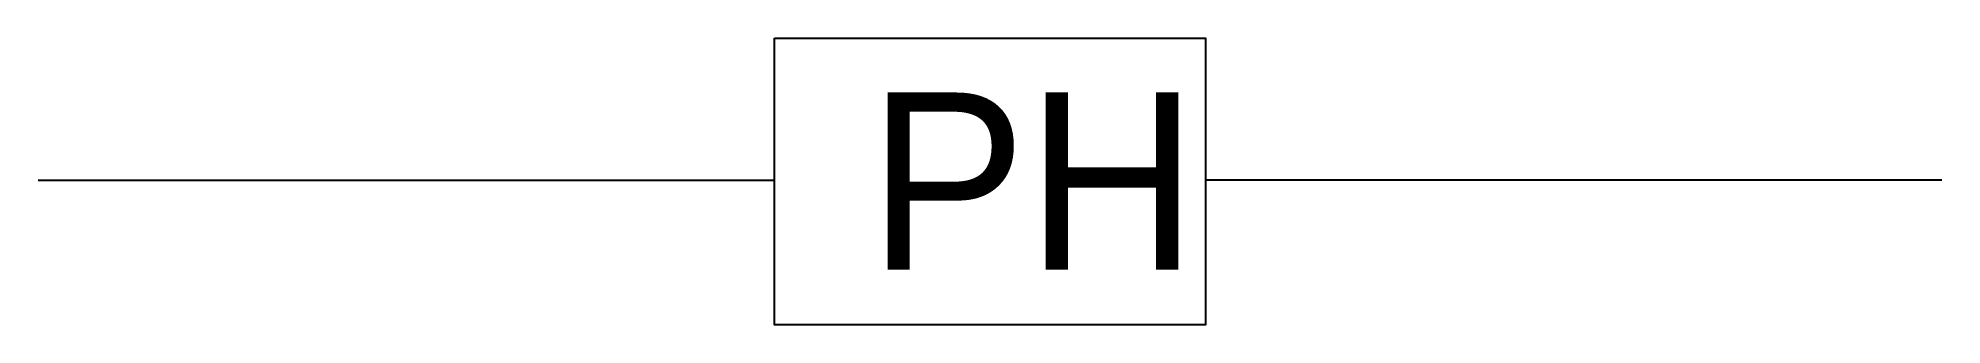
# Model space of a CAD drawing. Header units: metres. Extents: x 107962 to 110637, y -147198 to -146794.
import ezdxf

# ---------------------------------------------------------------- set-up
doc = ezdxf.new("R2010")
doc.units = ezdxf.units.M
doc.layers.add('BZ', color=7, linetype='Continuous')
doc.layers.add('DET1', color=1, linetype='Continuous')

msp = doc.modelspace()

# ---------------------------------------------------------------- linework, layer by layer
at = {"layer": 'DET1'}
for p, q in [((107962.12, -146994.11), (108996.83, -146994.11)), ((110637.33, -146994.11), (109602.61, -146994.11))]:
    msp.add_line(p, q, dxfattribs=at)
msp.add_lwpolyline([(108996.83, -146794.24), (109602.61, -146794.24), (109602.61, -147197.56), (108996.83, -147197.56)], close=True, dxfattribs=at)

# ---------------------------------------------------------------- texts
at = {"layer": 'BZ'}
msp.add_text('PH', height=249.13, dxfattribs=at).set_placement((109128.55, -147119.88))

doc.saveas('drawing.dxf')
